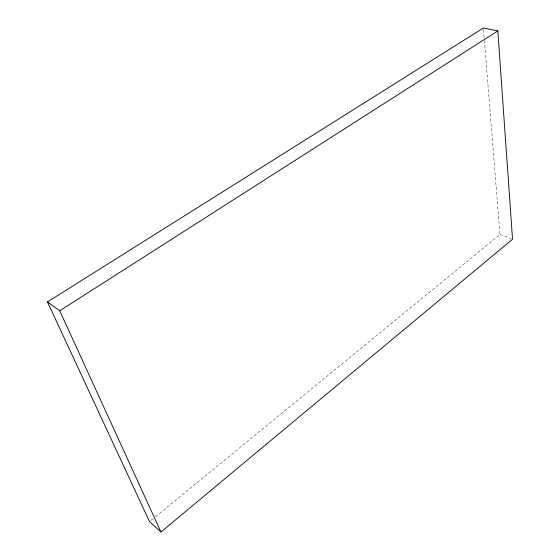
<?xml version="1.0" encoding="UTF-8"?>
<svg xmlns="http://www.w3.org/2000/svg" width="560" height="560" viewBox="0 0 560 560"><rect width="100%" height="100%" fill="white"/><g stroke="black" fill="none" stroke-linecap="round" stroke-linejoin="round"><path stroke-width="0.42" stroke-dasharray="2.8 2.1" d="M150.878 520.534L154.938 517.202M155.61 516.649L499.975 234.479L484.253 38.458M499.975 234.479L510.958 238.63M483.553 29.743L484.183 37.583"/><path stroke-width="0.84" d="M160.958 532L512.526 239.225L497.833 30.891L483.413 28L47.474 301.924L149.52 521.64L160.958 532L59.738 310.786L47.474 301.924M59.738 310.786L497.833 30.891"/></g></svg>
